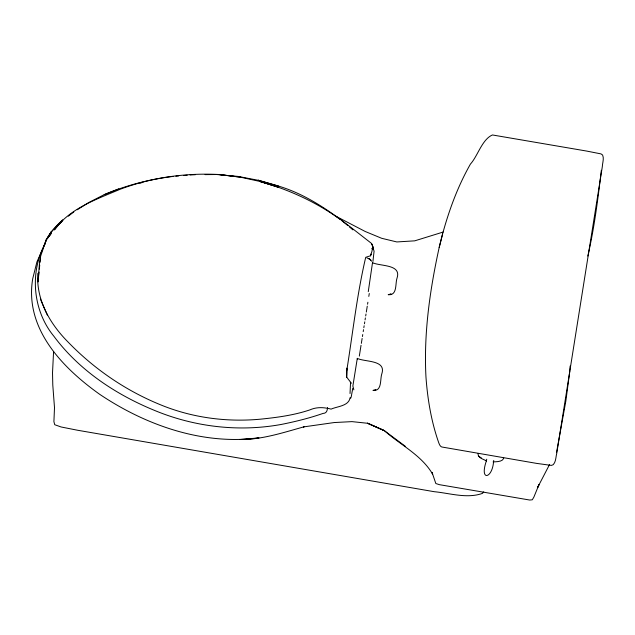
<?xml version="1.0" encoding="UTF-8"?>
<svg xmlns="http://www.w3.org/2000/svg" width="635" height="635" viewBox="0 0 635 635"><rect width="100%" height="100%" fill="white"/><g stroke="black" fill="none" stroke-linecap="round" stroke-linejoin="round"><path stroke-width="0.95" d="M346.67 377.349L346.901 368.086L346.686 377.134L350.552 382.151L350.028 393.517M569.92 369.689L570.127 366.03M346.893 369.252L346.821 370.149C352.862 332.518 356.997 294.418 365.72 257.31L370.515 255.754L372.007 251.095L372.356 248.69L371.721 248.539M53.578 351.568L52.522 372.737L52.792 385.088L54.499 407.654L53.911 421.624L54.721 424.712L61.127 426.982L77.621 430.252L434.181 491.688C449.89 493.204 467.05 498.904 482.473 493.371L483.727 491.887M569.873 370.61L565.841 401.09L556.498 452.66M39.029 272.082L38.044 281.948L39.354 264.66L40.6 256.31L43.442 247.96C45.672 237.419 54.102 227.592 62.413 220.178M39.322 269.129L39.719 265.184M40.013 262.223L40.6 256.31M601.337 170.291C597.924 199.009 594.352 227.846 587.804 256.04M477.988 453.739C477.599 457.621 483.354 459.295 486.307 460.756M372.92 261.509L374.086 251.166L372.959 247.912M359.323 356.084L361.029 345.321M361.347 343.368L362.125 338.471M362.434 336.518L362.744 334.558M363.212 331.621L363.522 329.668M363.831 327.708L364.149 325.747M364.458 323.794L364.768 321.834M365.077 319.881L365.387 317.921M365.704 315.96L366.014 314.007M366.324 312.047L367.26 306.173M367.57 304.221L367.879 302.26M368.808 296.41L369.268 293.505M352.75 388.366L351.282 396.573L350.806 398.034L350.187 397.97M486.735 459.232L486.307 461.105L486.537 460.446C479.02 481.655 492.308 478.957 493.562 461.645L493.76 460.423M503.745 458.168C502.65 461.875 496.459 461.701 493.085 461.923M327.533 407.519C327.358 410.52 326.612 413.417 322.921 413.456C309.483 418.132 295.664 421.561 281.726 424.355C238.935 432.26 194.159 426.958 154.059 410.218C115.308 394.248 78.962 370.062 53.761 336.098C32.655 310.332 29.393 271.859 45.569 242.856M350.099 397.843C348.639 406.154 337.28 406.313 331.097 409.123C323.993 407.249 316.817 406.821 309.928 409.869C293.87 415.274 277.011 417.497 260.215 419.195C226.219 422.323 191.524 417.663 159.933 404.551C125.42 390.398 94.17 368.998 68.239 342.217C50.078 324.001 35.941 299.879 37.854 273.36M439.237 247.237C429.903 289.774 423.632 333.375 425.966 377.015C427.577 399.304 431.3 421.576 438.729 442.706C439.388 444.333 439.984 446.278 441.777 446.984L536.718 463.407L551.386 465.407L553.228 464.693C556.062 461.637 555.744 456.97 556.776 453.192L602.305 166.791C602.424 162.965 604.25 158.734 602.607 155.035L601.028 153.9L586.637 151.059L492.427 134.961C481.989 139.422 477.726 156.147 470.416 164.092L469.964 164.917C457.772 186.531 449.159 209.947 442.611 233.839L439.237 247.237L442.611 233.839M45.323 243.11L36.909 261.969L32.734 278.638C24.257 328.493 62.428 367.76 99.616 394.264C145.931 425.386 202.684 445.318 258.969 437.928L239.697 439.515C261.985 439.745 282.98 432.633 304.117 426.791L303.379 426.934L334.264 422.545L351.988 421.624L367.498 423.267L384.159 430.498L405.344 446.318M390.509 294.37L391.017 293.902L388.207 294.711C397.581 295.648 395.081 283.615 397.042 278.082C401.741 263.993 379.952 266.462 372.515 262.636L368.268 291.64M375.285 390.088L375.801 389.628L372.991 390.43C382.365 391.366 379.865 379.341 381.825 373.801C386.524 359.712 364.736 362.18 357.299 358.362L352.869 386.04L353.854 389.85M46.188 240.871L45.236 242.578L46.244 239.665L51.419 231.458L47.609 238.3M549.569 464.471L537.591 487.553L539.067 484.41L533.892 497.054L532.297 499.793L529.741 500.039L439.38 484.664L435.824 483.521L432.054 472.392L432.625 474.139C421.561 455.136 400.423 444.96 384.421 430.697L367.554 423.188L384.421 430.697M44.561 244.34L45.625 242.816M50.617 234.378L46.244 239.665L51.268 233.609M62.571 219.972L54.332 229.926C69.89 208.264 96.401 199.39 119.959 189.333C151.44 177.451 185.404 172.823 218.948 174.506M50.109 234.22L51.379 232.791M54.546 229.203L62.833 220.401M51.395 231.719L62.365 220.369M68.31 216.178L73.795 211.955M77.232 209.764L88.67 202.573L104.188 194.659C126.103 185.372 149.384 179.292 173.006 176.435M118.713 188.905L104.188 194.659M443.19 232.037L414.742 240.84L396.827 241.943L381.691 238.3L365.204 231.481L335.28 215.908M139.946 183.134L142.74 182.443M175.847 176.189L178.697 175.951M183.436 175.538L187.23 175.22M190.079 174.974L195.429 174.696M205.081 174.617L216.67 174.522L238.157 176.427L259.009 180.435M240.062 177.133L218.916 174.514L240.046 177.094L259.89 181.435L278.44 187.214L259.969 181.483C288.623 189.476 316.166 202.017 340.289 219.504M278.717 186.15L258.374 180.261L278.717 186.15C314.142 196.818 342.384 220.877 371.078 243.078C372.483 244.792 372.991 247.015 373.293 249.166L372.499 245.642L373.293 249.166M366.927 257.929L369.618 259.104L371.531 261.207M350.282 382.341L351.647 383.175M369.999 259.421L369.046 258.77L370.927 260.104M478.774 456.2L481.505 458.16M342.027 220.821L347.813 225.584M349.258 226.782L352.909 229.87M372.515 262.636L372.753 263.43M357.299 358.362L357.537 359.148M40.402 299.109L47.315 315.047M373.229 248.88L373.015 247.713L373.301 249.499M370.975 254.214L370.515 255.754L370.975 254.214M372.348 245.237L371.666 243.888L372.348 245.237"/></g></svg>
